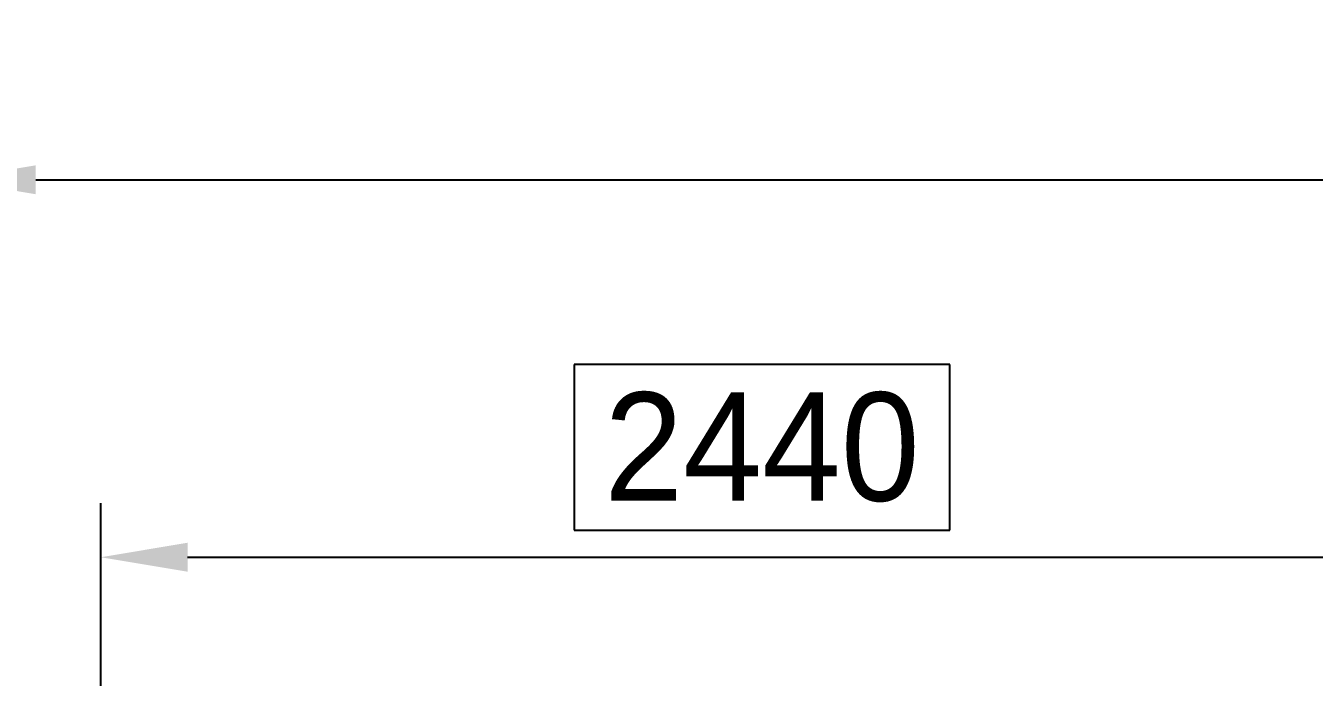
# Model space of a CAD drawing. Header units: inches. Extents: x 0 to 77285, y -118 to 40065.
# Drawn here: x 21206 to 23583, y 32019 to 33220 of the extents above; entities that cross this region are included whole.
import ezdxf

# ---------------------------------------------------------------- set-up
doc = ezdxf.new("R2010")
doc.units = ezdxf.units.IN
doc.header["$LTSCALE"] = 5
doc.header["$MEASUREMENT"] = 0
doc.styles.add('SCI', font='')
doc.styles.get('SCI').set_extended_font_data('Gulim')
doc.dimstyles.new('S', dxfattribs={"dimscale": 100, "dimtxt": 2.5, "dimasz": 2, "dimexe": 1.25, "dimexo": 0.625, "dimgap": -0.625, "dimtad": 1, "dimdec": 8, "dimtxsty": 'SCI', "dimcen": 2.5, "dimclrd": 1, "dimclre": 1, "dimclrt": 7, "dimadec": 8, "dimazin": 2, "dimtfac": 1, "dimtdec": 8, "dimtmove": 0, "dimatfit": 3, "dimfxl": 1, "dimarcsym": 0})
doc.dimstyles.new('SCH', dxfattribs={"dimtxt": 2.5, "dimasz": 2, "dimexe": 1.25, "dimexo": 0.625, "dimtad": 1, "dimdec": 8, "dimtxsty": 'SCI', "dimcen": 2.5, "dimclrd": 4, "dimclre": 4, "dimclrt": 7, "dimadec": 8, "dimazin": 2, "dimtfac": 1, "dimtdec": 8, "dimtmove": 0, "dimatfit": 3, "dimfxl": 1, "dimarcsym": 0})

# ---------------------------------------------------------------- blocks, each defined once
blk = doc.blocks.new('*D401')
at = {"color": 1, "lineweight": -2, "transparency": 16777216}
for p, q in [((22911.3, 32595.2), (22218, 32595.2)), ((22218, 32595.2), (22218, 32289.9)), ((22911.3, 32289.9), (22911.3, 32595.2)), ((21344.6, 31774), (21344.6, 32339.9)), ((23784.6, 31774), (23784.6, 32339.9)), ((22218, 32289.9), (22911.3, 32289.9)), ((21504.6, 32239.9), (23624.6, 32239.9))]:
    blk.add_line(p, q, dxfattribs=at)
at = {"color": 1, "transparency": 16777216}
for points in [[(21504.6, 32266.6), (21504.6, 32213.2), (21344.6, 32239.9)], [(23624.6, 32266.6), (23624.6, 32213.2), (23784.6, 32239.9)]]:
    blk.add_solid(points, dxfattribs=at)
at = {"layer": 'Defpoints', "color": 0, "transparency": 16777216}
for p in [(23784.6, 32239.9), (21344.6, 31724), (23784.6, 31724)]:
    blk.add_point(p, dxfattribs=at)
at = {"color": 7, "transparency": 16777216, "insert": (22564.6, 32442.5), "char_height": 200, "attachment_point": 5, "style": 'SCI'}
blk.add_mtext('2440', dxfattribs=at)
blk = doc.blocks.new('*D407')
at = {"color": 4, "lineweight": -2, "transparency": 16777216}
for p, q in [((21064.6, 31774), (21064.6, 33036)), ((29784.6, 31774), (29784.6, 33036)), ((21224.6, 32936), (29624.6, 32936))]:
    blk.add_line(p, q, dxfattribs=at)
at = {"color": 4, "transparency": 16777216}
for points in [[(21224.6, 32962.6), (21224.6, 32909.3), (21064.6, 32936)], [(29624.6, 32962.6), (29624.6, 32909.3), (29784.6, 32936)]]:
    blk.add_solid(points, dxfattribs=at)
at = {"layer": 'Defpoints', "color": 0, "transparency": 16777216}
for p in [(29784.6, 32936), (21064.6, 31724), (29784.6, 31724)]:
    blk.add_point(p, dxfattribs=at)
at = {"color": 7, "transparency": 16777216, "insert": (25424.6, 33088.6), "char_height": 200, "attachment_point": 5, "style": 'SCI'}
blk.add_mtext('8720', dxfattribs=at)

msp = doc.modelspace()

# ---------------------------------------------------------------- dimensions: what is measured, and where the dimension line sits
for base, p1, p2, dimstyle, picture, middle in [((29784.6497808979, 32935.9761583659), (21064.649780898, 31723.9651372948), (29784.6497808979, 31723.9651372948), 'SCH', '*D407', (25424.649780898, 33088.6392742114)), ((23784.649780898, 32239.8846013014), (21344.649780898, 31723.9651372948), (23784.649780898, 31723.9651372948), 'S', '*D401', (22564.649780898, 32442.547717147))]:
    dim = msp.add_linear_dim(base=base, p1=p1, p2=p2, dimstyle=dimstyle, override={"dimscale": 80})
    dim.commit()
    dim.dimension.update_dxf_attribs({"geometry": picture, "text_midpoint": middle})

doc.saveas('drawing.dxf')
